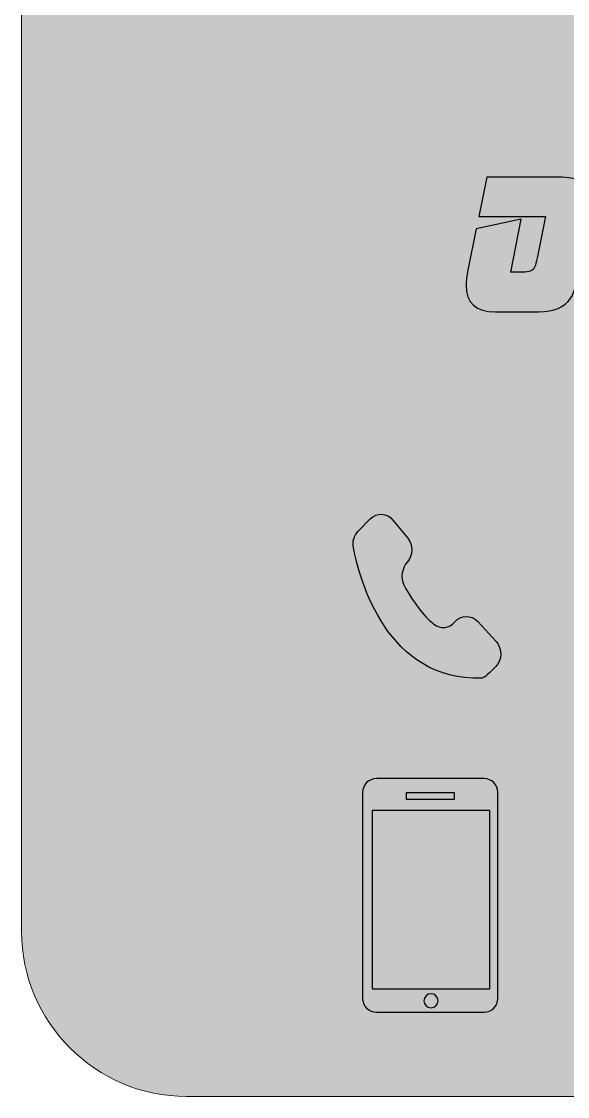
# Model space of a CAD drawing. Header units: millimetres. Extents: x -535.1 to -495.1, y 43.5 to 83.5.
# Drawn here: x -535.07 to -524.9, y 43.52 to 63.52 of the extents above; entities that cross this region are included whole.
import ezdxf

# ---------------------------------------------------------------- set-up
doc = ezdxf.new("R2010")
doc.units = ezdxf.units.MM
doc.header["$MEASUREMENT"] = 0
doc.layers.add('Layer 1', color=7, linetype='Continuous')

msp = doc.modelspace()

# ---------------------------------------------------------------- hatches: boundary and pattern name
at = {"layer": 'Layer 1', "true_color": 0xfff212}
h = msp.add_hatch(color=2, dxfattribs=at)
edge = h.paths.add_edge_path()
edge.add_spline(control_points=[(-498.146, 83.5186), (-498.146, 83.5186), (-531.9962, 83.5186), (-531.9962, 83.5186), (-533.6874, 83.5186), (-535.0711, 82.1349), (-535.0711, 80.4437), (-535.0711, 80.4437), (-535.0711, 46.5936), (-535.0711, 46.5936), (-535.0711, 44.9024), (-533.6874, 43.5187), (-531.9962, 43.5187), (-531.9962, 43.5187), (-498.146, 43.5187), (-498.146, 43.5187), (-496.4548, 43.5187), (-495.0711, 44.9024), (-495.0711, 46.5936), (-495.0711, 46.5936), (-495.0711, 80.4437), (-495.0711, 80.4437), (-495.0711, 82.1349), (-496.4548, 83.5186), (-498.146, 83.5186)], knot_values=[0, 0, 0, 0, 0.125, 0.125, 0.125, 0.25, 0.25, 0.25, 0.375, 0.375, 0.375, 0.5, 0.5, 0.5, 0.625, 0.625, 0.625, 0.75, 0.75, 0.75, 0.875, 0.875, 0.875, 1, 1, 1, 1], degree=3, periodic=1)
at = {"layer": 'Layer 1', "true_color": 0x201e1e}
h = msp.add_hatch(color=250, dxfattribs=at)
edge = h.paths.add_edge_path()
edge.add_spline(control_points=[(-524.4929, 59.8406), (-524.4929, 59.8406), (-524.6944, 58.8337), (-524.6944, 58.8337), (-524.7394, 58.6052), (-524.7903, 58.4506), (-524.8471, 58.3687), (-524.9599, 58.2011), (-525.1555, 58.1173), (-525.4349, 58.1173), (-525.4349, 58.1173), (-526.2501, 58.1173), (-526.2501, 58.1173), (-526.6103, 58.1173), (-526.7909, 58.2829), (-526.7909, 58.6143), (-526.7909, 58.694), (-526.7799, 58.7878), (-526.759, 58.8946), (-526.759, 58.8946), (-526.6034, 59.659), (-526.6034, 59.659), (-526.6034, 59.659), (-525.7652, 59.8436), (-525.7652, 59.8436), (-525.7652, 59.8436), (-525.9607, 58.8537), (-525.9607, 58.8537), (-525.9607, 58.8537), (-525.7711, 58.8537), (-525.7711, 58.8537), (-525.6534, 58.8537), (-525.5776, 58.8717), (-525.5447, 58.9066), (-525.5157, 58.9356), (-525.4888, 59.0153), (-525.4628, 59.144), (-525.4628, 59.144), (-525.3141, 59.8895), (-525.3141, 59.8895), (-525.3141, 59.8895), (-526.5565, 59.8895), (-526.5565, 59.8895), (-526.5565, 59.8895), (-526.4078, 60.6199), (-526.4078, 60.6199), (-526.4078, 60.6199), (-525.0048, 60.6199), (-525.0048, 60.6199), (-524.6426, 60.6199), (-524.4609, 60.4542), (-524.4609, 60.124), (-524.4609, 60.0421), (-524.4719, 59.9474), (-524.4929, 59.8406)], knot_values=[0, 0, 0, 0, 0.0555556, 0.0555556, 0.0555556, 0.1111111, 0.1111111, 0.1111111, 0.1666667, 0.1666667, 0.1666667, 0.2222222, 0.2222222, 0.2222222, 0.2777778, 0.2777778, 0.2777778, 0.3333333, 0.3333333, 0.3333333, 0.3888889, 0.3888889, 0.3888889, 0.4444444, 0.4444444, 0.4444444, 0.5, 0.5, 0.5, 0.5555556, 0.5555556, 0.5555556, 0.6111111, 0.6111111, 0.6111111, 0.6666667, 0.6666667, 0.6666667, 0.7222222, 0.7222222, 0.7222222, 0.7777778, 0.7777778, 0.7777778, 0.8333333, 0.8333333, 0.8333333, 0.8888889, 0.8888889, 0.8888889, 0.9444444, 0.9444444, 0.9444444, 1, 1, 1, 1], degree=3, periodic=1)
h = msp.add_hatch(color=250, dxfattribs=at)
edge = h.paths.add_edge_path()
edge.add_spline(control_points=[(-526.2347, 51.984), (-526.2347, 51.984), (-526.5764, 52.3558), (-526.5764, 52.3558), (-526.6945, 52.4848), (-526.887, 52.4809), (-527.0021, 52.3482), (-527.1044, 52.2295), (-527.27, 52.211), (-527.3907, 52.306), (-527.5363, 52.4203), (-527.7352, 52.6358), (-527.9526, 53.0403), (-528.0203, 53.1667), (-527.9792, 53.357), (-527.8864, 53.4629), (-527.7782, 53.586), (-527.7747, 53.7786), (-527.8781, 53.9054), (-527.8781, 53.9054), (-528.1536, 54.2437), (-528.1536, 54.2437), (-528.2648, 54.3792), (-528.4559, 54.3889), (-528.5778, 54.264), (-528.5778, 54.264), (-528.8022, 54.0355), (-528.8022, 54.0355), (-528.8793, 53.9572), (-528.9123, 53.8401), (-528.8902, 53.7275), (-528.7718, 53.1208), (-528.2616, 51.2457), (-526.4973, 51.3022), (-526.4577, 51.3028), (-526.3464, 51.4076), (-526.2413, 51.5156), (-526.119, 51.6418), (-526.1155, 51.8542), (-526.2347, 51.984)], knot_values=[0, 0, 0, 0, 0.0769231, 0.0769231, 0.0769231, 0.1538462, 0.1538462, 0.1538462, 0.2307692, 0.2307692, 0.2307692, 0.3076923, 0.3076923, 0.3076923, 0.3846154, 0.3846154, 0.3846154, 0.4615385, 0.4615385, 0.4615385, 0.5384615, 0.5384615, 0.5384615, 0.6153846, 0.6153846, 0.6153846, 0.6923077, 0.6923077, 0.6923077, 0.7692308, 0.7692308, 0.7692308, 0.8461538, 0.8461538, 0.8461538, 0.9230769, 0.9230769, 0.9230769, 1, 1, 1, 1], degree=3, periodic=1)
h = msp.add_hatch(color=250, dxfattribs=at)
edge = h.paths.add_edge_path()
edge.add_spline(control_points=[(-526.4549, 45.0875), (-526.4549, 45.0875), (-528.4634, 45.0875), (-528.4634, 45.0875), (-528.6045, 45.0875), (-528.7186, 45.2017), (-528.7186, 45.3427), (-528.7186, 45.3427), (-528.7186, 49.1774), (-528.7186, 49.1774), (-528.7186, 49.3183), (-528.6045, 49.4328), (-528.4634, 49.4328), (-528.4634, 49.4328), (-526.4549, 49.4328), (-526.4549, 49.4328), (-526.3139, 49.4328), (-526.1997, 49.3183), (-526.1997, 49.1774), (-526.1997, 49.1774), (-526.1997, 45.3427), (-526.1997, 45.3427), (-526.1997, 45.2017), (-526.3139, 45.0875), (-526.4549, 45.0875)], knot_values=[0, 0, 0, 0, 0.125, 0.125, 0.125, 0.25, 0.25, 0.25, 0.375, 0.375, 0.375, 0.5, 0.5, 0.5, 0.625, 0.625, 0.625, 0.75, 0.75, 0.75, 0.875, 0.875, 0.875, 1, 1, 1, 1], degree=3, periodic=1)
h = msp.add_hatch(color=250, dxfattribs=at)
edge = h.paths.add_edge_path()
edge.add_spline(control_points=[(-527.0112, 49.049), (-527.0112, 49.049), (-527.9071, 49.049), (-527.9071, 49.049), (-527.9071, 49.049), (-527.9071, 49.1694), (-527.9071, 49.1694), (-527.9071, 49.1694), (-527.0112, 49.1694), (-527.0112, 49.1694), (-527.0112, 49.1694), (-527.0112, 49.049), (-527.0112, 49.049)], knot_values=[0, 0, 0, 0, 0.25, 0.25, 0.25, 0.5, 0.5, 0.5, 0.75, 0.75, 0.75, 1, 1, 1, 1], degree=3, periodic=1)
h = msp.add_hatch(color=250, dxfattribs=at)
edge = h.paths.add_edge_path()
edge.add_spline(control_points=[(-526.352, 45.5245), (-526.352, 45.5245), (-528.5394, 45.5245), (-528.5394, 45.5245), (-528.5394, 45.5245), (-528.5394, 48.8415), (-528.5394, 48.8415), (-528.5394, 48.8415), (-526.352, 48.8415), (-526.352, 48.8415), (-526.352, 48.8415), (-526.352, 45.5245), (-526.352, 45.5245)], knot_values=[0, 0, 0, 0, 0.25, 0.25, 0.25, 0.5, 0.5, 0.5, 0.75, 0.75, 0.75, 1, 1, 1, 1], degree=3, periodic=1)
h = msp.add_hatch(color=250, dxfattribs=at)
edge = h.paths.add_edge_path()
edge.add_spline(control_points=[(-527.3143, 45.3001), (-527.3143, 45.2277), (-527.3732, 45.1688), (-527.4456, 45.1688), (-527.5183, 45.1688), (-527.5771, 45.2277), (-527.5771, 45.3001), (-527.5771, 45.3726), (-527.5183, 45.4315), (-527.4456, 45.4315), (-527.3732, 45.4315), (-527.3143, 45.3726), (-527.3143, 45.3001)], knot_values=[0, 0, 0, 0, 0.25, 0.25, 0.25, 0.5, 0.5, 0.5, 0.75, 0.75, 0.75, 1, 1, 1, 1], degree=3, periodic=1)

# ---------------------------------------------------------------- linework, layer by layer
at = {"layer": 'Layer 1', "color": 250, "lineweight": 9}
msp.add_open_spline([(-498.146, 83.5186), (-498.146, 83.5186), (-531.9962, 83.5186), (-531.9962, 83.5186), (-533.6874, 83.5186), (-535.0711, 82.1349), (-535.0711, 80.4437), (-535.0711, 80.4437), (-535.0711, 46.5936), (-535.0711, 46.5936), (-535.0711, 44.9024), (-533.6874, 43.5187), (-531.9962, 43.5187), (-531.9962, 43.5187), (-498.146, 43.5187), (-498.146, 43.5187), (-496.4548, 43.5187), (-495.0711, 44.9024), (-495.0711, 46.5936), (-495.0711, 46.5936), (-495.0711, 80.4437), (-495.0711, 80.4437), (-495.0711, 82.1349), (-496.4548, 83.5186), (-498.146, 83.5186)], degree=3, knots=[0, 0, 0, 0, 0.125, 0.125, 0.125, 0.25, 0.25, 0.25, 0.375, 0.375, 0.375, 0.5, 0.5, 0.5, 0.625, 0.625, 0.625, 0.75, 0.75, 0.75, 0.875, 0.875, 0.875, 1, 1, 1, 1], dxfattribs=at)
at = {"layer": 'Layer 1', "color": 250}
for points, knots in [([(-524.4929, 59.8406), (-524.4929, 59.8406), (-524.6944, 58.8337), (-524.6944, 58.8337), (-524.7394, 58.6052), (-524.7903, 58.4506), (-524.8471, 58.3687), (-524.9599, 58.2011), (-525.1555, 58.1173), (-525.4349, 58.1173), (-525.4349, 58.1173), (-526.2501, 58.1173), (-526.2501, 58.1173), (-526.6103, 58.1173), (-526.7909, 58.2829), (-526.7909, 58.6143), (-526.7909, 58.694), (-526.7799, 58.7878), (-526.759, 58.8946), (-526.759, 58.8946), (-526.6034, 59.659), (-526.6034, 59.659), (-526.6034, 59.659), (-525.7652, 59.8436), (-525.7652, 59.8436), (-525.7652, 59.8436), (-525.9607, 58.8537), (-525.9607, 58.8537), (-525.9607, 58.8537), (-525.7711, 58.8537), (-525.7711, 58.8537), (-525.6534, 58.8537), (-525.5776, 58.8717), (-525.5447, 58.9066), (-525.5157, 58.9356), (-525.4888, 59.0153), (-525.4628, 59.144), (-525.4628, 59.144), (-525.3141, 59.8895), (-525.3141, 59.8895), (-525.3141, 59.8895), (-526.5565, 59.8895), (-526.5565, 59.8895), (-526.5565, 59.8895), (-526.4078, 60.6199), (-526.4078, 60.6199), (-526.4078, 60.6199), (-525.0048, 60.6199), (-525.0048, 60.6199), (-524.6426, 60.6199), (-524.4609, 60.4542), (-524.4609, 60.124), (-524.4609, 60.0421), (-524.4719, 59.9474), (-524.4929, 59.8406)], [0, 0, 0, 0, 0.0555556, 0.0555556, 0.0555556, 0.1111111, 0.1111111, 0.1111111, 0.1666667, 0.1666667, 0.1666667, 0.2222222, 0.2222222, 0.2222222, 0.2777778, 0.2777778, 0.2777778, 0.3333333, 0.3333333, 0.3333333, 0.3888889, 0.3888889, 0.3888889, 0.4444444, 0.4444444, 0.4444444, 0.5, 0.5, 0.5, 0.5555556, 0.5555556, 0.5555556, 0.6111111, 0.6111111, 0.6111111, 0.6666667, 0.6666667, 0.6666667, 0.7222222, 0.7222222, 0.7222222, 0.7777778, 0.7777778, 0.7777778, 0.8333333, 0.8333333, 0.8333333, 0.8888889, 0.8888889, 0.8888889, 0.9444444, 0.9444444, 0.9444444, 1, 1, 1, 1]), ([(-526.2347, 51.984), (-526.2347, 51.984), (-526.5764, 52.3558), (-526.5764, 52.3558), (-526.6945, 52.4848), (-526.887, 52.4809), (-527.0021, 52.3482), (-527.1044, 52.2295), (-527.27, 52.211), (-527.3907, 52.306), (-527.5363, 52.4203), (-527.7352, 52.6358), (-527.9526, 53.0403), (-528.0203, 53.1667), (-527.9792, 53.357), (-527.8864, 53.4629), (-527.7782, 53.586), (-527.7747, 53.7786), (-527.8781, 53.9054), (-527.8781, 53.9054), (-528.1536, 54.2437), (-528.1536, 54.2437), (-528.2648, 54.3792), (-528.4559, 54.3889), (-528.5778, 54.264), (-528.5778, 54.264), (-528.8022, 54.0355), (-528.8022, 54.0355), (-528.8793, 53.9572), (-528.9123, 53.8401), (-528.8902, 53.7275), (-528.7718, 53.1208), (-528.2616, 51.2457), (-526.4973, 51.3022), (-526.4577, 51.3028), (-526.3464, 51.4076), (-526.2413, 51.5156), (-526.119, 51.6418), (-526.1155, 51.8542), (-526.2347, 51.984)], [0, 0, 0, 0, 0.0769231, 0.0769231, 0.0769231, 0.1538462, 0.1538462, 0.1538462, 0.2307692, 0.2307692, 0.2307692, 0.3076923, 0.3076923, 0.3076923, 0.3846154, 0.3846154, 0.3846154, 0.4615385, 0.4615385, 0.4615385, 0.5384615, 0.5384615, 0.5384615, 0.6153846, 0.6153846, 0.6153846, 0.6923077, 0.6923077, 0.6923077, 0.7692308, 0.7692308, 0.7692308, 0.8461538, 0.8461538, 0.8461538, 0.9230769, 0.9230769, 0.9230769, 1, 1, 1, 1]), ([(-526.4549, 45.0875), (-526.4549, 45.0875), (-528.4634, 45.0875), (-528.4634, 45.0875), (-528.6045, 45.0875), (-528.7186, 45.2017), (-528.7186, 45.3427), (-528.7186, 45.3427), (-528.7186, 49.1774), (-528.7186, 49.1774), (-528.7186, 49.3183), (-528.6045, 49.4328), (-528.4634, 49.4328), (-528.4634, 49.4328), (-526.4549, 49.4328), (-526.4549, 49.4328), (-526.3139, 49.4328), (-526.1997, 49.3183), (-526.1997, 49.1774), (-526.1997, 49.1774), (-526.1997, 45.3427), (-526.1997, 45.3427), (-526.1997, 45.2017), (-526.3139, 45.0875), (-526.4549, 45.0875)], [0, 0, 0, 0, 0.125, 0.125, 0.125, 0.25, 0.25, 0.25, 0.375, 0.375, 0.375, 0.5, 0.5, 0.5, 0.625, 0.625, 0.625, 0.75, 0.75, 0.75, 0.875, 0.875, 0.875, 1, 1, 1, 1]), ([(-527.0112, 49.049), (-527.0112, 49.049), (-527.9071, 49.049), (-527.9071, 49.049), (-527.9071, 49.049), (-527.9071, 49.1694), (-527.9071, 49.1694), (-527.9071, 49.1694), (-527.0112, 49.1694), (-527.0112, 49.1694), (-527.0112, 49.1694), (-527.0112, 49.049), (-527.0112, 49.049)], [0, 0, 0, 0, 0.25, 0.25, 0.25, 0.5, 0.5, 0.5, 0.75, 0.75, 0.75, 1, 1, 1, 1]), ([(-526.352, 45.5245), (-526.352, 45.5245), (-528.5394, 45.5245), (-528.5394, 45.5245), (-528.5394, 45.5245), (-528.5394, 48.8415), (-528.5394, 48.8415), (-528.5394, 48.8415), (-526.352, 48.8415), (-526.352, 48.8415), (-526.352, 48.8415), (-526.352, 45.5245), (-526.352, 45.5245)], [0, 0, 0, 0, 0.25, 0.25, 0.25, 0.5, 0.5, 0.5, 0.75, 0.75, 0.75, 1, 1, 1, 1]), ([(-527.3143, 45.3001), (-527.3143, 45.2277), (-527.3732, 45.1688), (-527.4456, 45.1688), (-527.5183, 45.1688), (-527.5771, 45.2277), (-527.5771, 45.3001), (-527.5771, 45.3726), (-527.5183, 45.4315), (-527.4456, 45.4315), (-527.3732, 45.4315), (-527.3143, 45.3726), (-527.3143, 45.3001)], [0, 0, 0, 0, 0.25, 0.25, 0.25, 0.5, 0.5, 0.5, 0.75, 0.75, 0.75, 1, 1, 1, 1])]:
    msp.add_open_spline(points, degree=3, knots=knots, dxfattribs=at)

doc.saveas('drawing.dxf')
